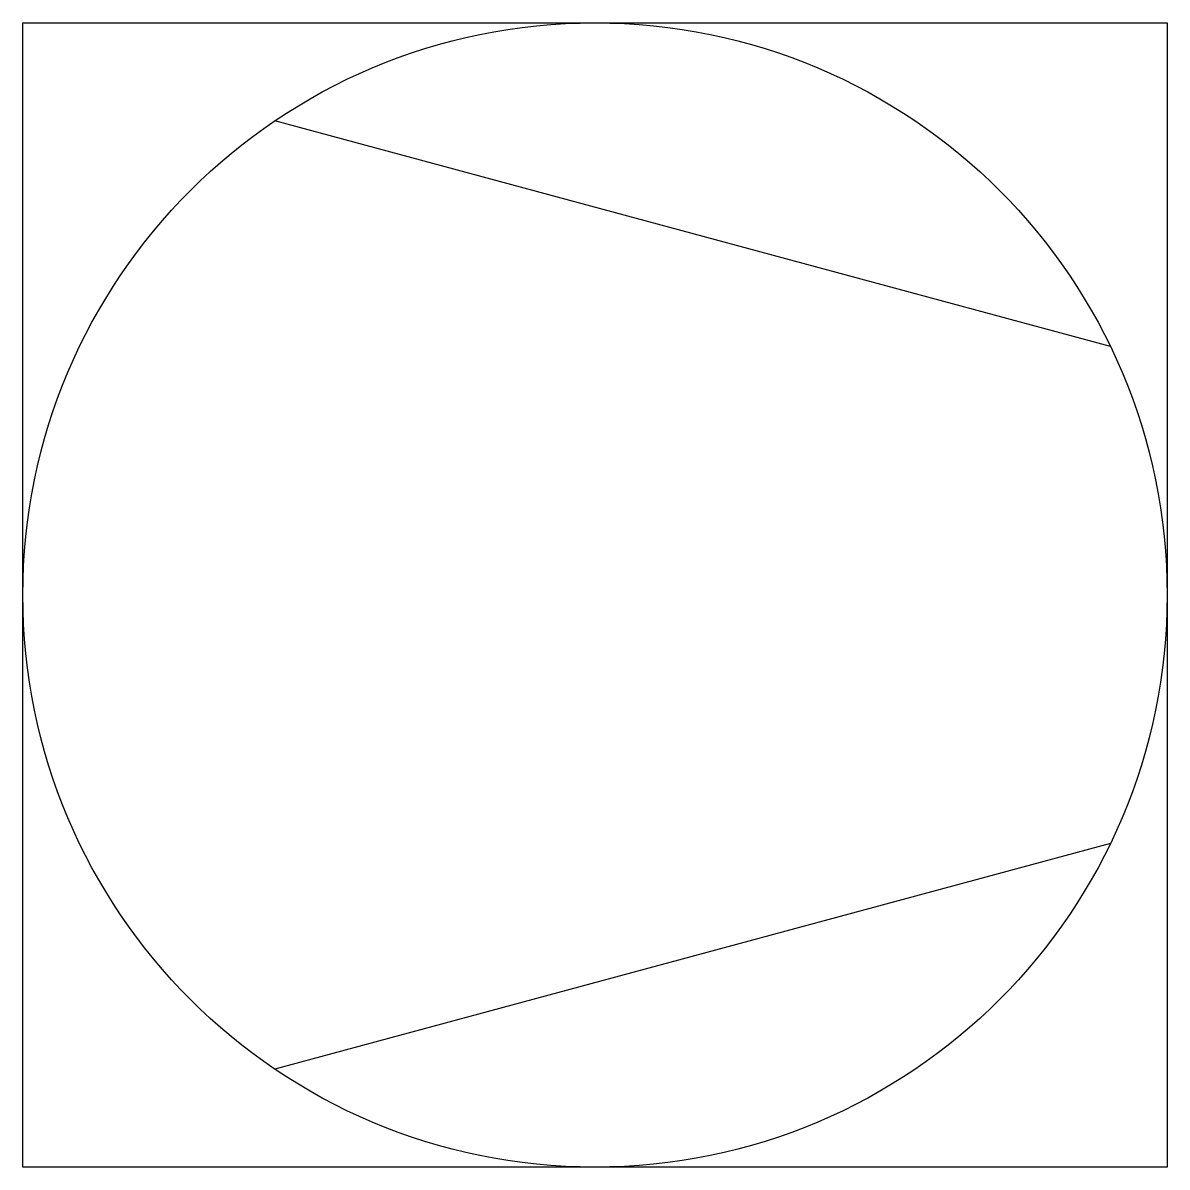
# Model space of a CAD drawing. Header units: millimetres. Extents: x -450 to 450, y -450 to 450.
import ezdxf

# ---------------------------------------------------------------- set-up
doc = ezdxf.new("R2010")
doc.units = ezdxf.units.MM

msp = doc.modelspace()

# ---------------------------------------------------------------- linework, layer by layer
at = {"color": 0, "linetype": 'ByBlock', "lineweight": -2}
for p, q in [((-450, 450), (450, 450)), ((-450, -450), (-450, 450)), ((450, 450), (450, -450)), ((405.38, 195.37), (-251.81, 372.95)), ((405.38, -195.37), (-251.81, -372.95)), ((450, -450), (-450, -450))]:
    msp.add_line(p, q, dxfattribs=at)
msp.add_circle((0, 0), 450, dxfattribs=at)

doc.saveas('drawing.dxf')
